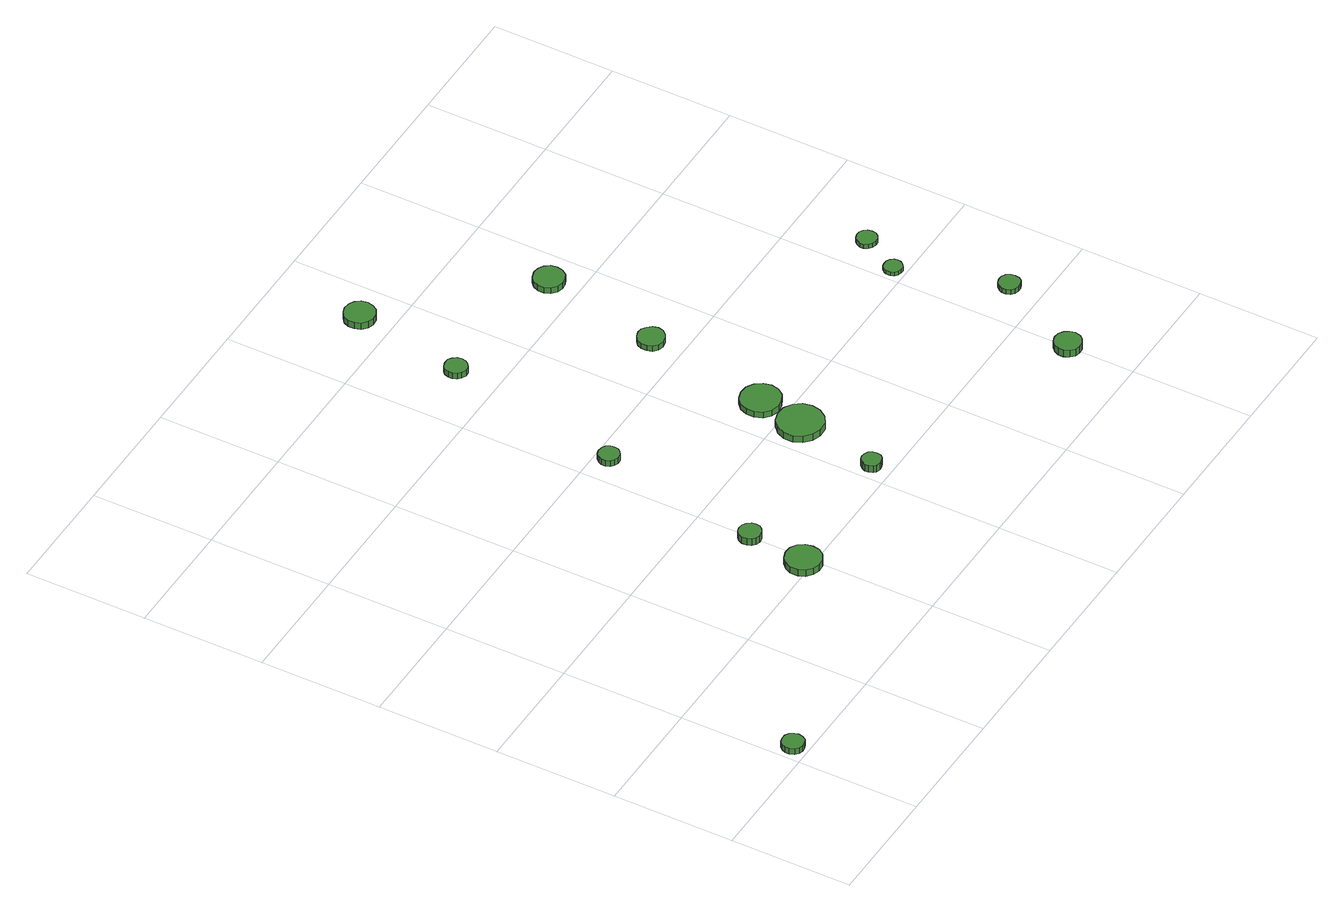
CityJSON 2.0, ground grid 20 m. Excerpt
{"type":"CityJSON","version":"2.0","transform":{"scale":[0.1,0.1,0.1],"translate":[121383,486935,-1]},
"CityObjects":{
"tree1":{"type":"SolitaryVegetationObject","attributes":{"function":"something"},"geometry":[{"type":"MultiSurface","lod":"1","boundaries":[[[0,1,2,3,4,5,6,7,8,9,10,11,12,13,14]],[[15,16,17,18,19,20,21,22,23,24,25,26,27,28,29]],[[0,29,28,1]],[[1,28,27,2]],[[2,27,26,3]],[[3,26,25,4]],[[4,25,24,5]],[[5,24,23,6]],[[6,23,22,7]],[[7,22,21,8]],[[8,21,20,9]],[[9,20,19,10]],[[10,19,18,11]],[[11,18,17,12]],[[12,17,16,13]],[[13,16,15,14]],[[14,15,29,0]]]}]},
"tree2":{"type":"SolitaryVegetationObject","attributes":{"function":"something"},"geometry":[{"type":"MultiSurface","lod":"1","boundaries":[[[30,31,32,33,34,35,36,37,38,39,40,41,42,43,44]],[[45,46,47,48,49,50,51,52,53,54,55,56,57,58,59]],[[30,59,58,31]],[[31,58,57,32]],[[32,57,56,33]],[[33,56,55,34]],[[34,55,54,35]],[[35,54,53,36]],[[36,53,52,37]],[[37,52,51,38]],[[38,51,50,39]],[[39,50,49,40]],[[40,49,48,41]],[[41,48,47,42]],[[42,47,46,43]],[[43,46,45,44]],[[44,45,59,30]]]}]},
"tree3":{"type":"SolitaryVegetationObject","attributes":{"function":"something"},"geometry":[{"type":"MultiSurface","lod":"1","boundaries":[[[60,61,62,63,64,65,66,67,68,69,70,71,72,73,74]],[[75,76,77,78,79,80,81,82,83,84,85,86,87,88,89]],[[60,89,88,61]],[[61,88,87,62]],[[62,87,86,63]],[[63,86,85,64]],[[64,85,84,65]],[[65,84,83,66]],[[66,83,82,67]],[[67,82,81,68]],[[68,81,80,69]],[[69,80,79,70]],[[70,79,78,71]],[[71,78,77,72]],[[72,77,76,73]],[[73,76,75,74]],[[74,75,89,60]]]}]},
"tree4":{"type":"SolitaryVegetationObject","attributes":{"function":"something"},"geometry":[{"type":"MultiSurface","lod":"1","boundaries":[[[90,91,92,93,94,95,96,97,98,99,100,101,102,103,104]],[[105,106,107,108,109,110,111,112,113,114,115,116,117,118,119]],[[90,119,118,91]],[[91,118,117,92]],[[92,117,116,93]],[[93,116,115,94]],[[94,115,114,95]],[[95,114,113,96]],[[96,113,112,97]],[[97,112,111,98]],[[98,111,110,99]],[[99,110,109,100]],[[100,109,108,101]],[[101,108,107,102]],[[102,107,106,103]],[[103,106,105,104]],[[104,105,119,90]]]}]},
"tree5":{"type":"SolitaryVegetationObject","attributes":{"function":"something"},"geometry":[{"type":"MultiSurface","lod":"1","boundaries":[[[120,121,122,123,124,125,126,127,128,129,130,131,132,133,134]],[[135,136,137,138,139,140,141,142,143,144,145,146,147,148,149]],[[120,149,148,121]],[[121,148,147,122]],[[122,147,146,123]],[[123,146,145,124]],[[124,145,144,125]],[[125,144,143,126]],[[126,143,142,127]],[[127,142,141,128]],[[128,141,140,129]],[[129,140,139,130]],[[130,139,138,131]],[[131,138,137,132]],[[132,137,136,133]],[[133,136,135,134]],[[134,135,149,120]]]}]},
"tree6":{"type":"SolitaryVegetationObject","attributes":{"function":"something"},"geometry":[{"type":"MultiSurface","lod":"1","boundaries":[[[150,151,152,153,154,155,156,157,158,159,160,161,162,163,164]],[[165,166,167,168,169,170,171,172,173,174,175,176,177,178,179]],[[150,179,178,151]],[[151,178,177,152]],[[152,177,176,153]],[[153,176,175,154]],[[154,175,174,155]],[[155,174,173,156]],[[156,173,172,157]],[[157,172,171,158]],[[158,171,170,159]],[[159,170,169,160]],[[160,169,168,161]],[[161,168,167,162]],[[162,167,166,163]],[[163,166,165,164]],[[164,165,179,150]]]}]},
"tree7":{"type":"SolitaryVegetationObject","attributes":{"function":"something"},"geometry":[{"type":"MultiSurface","lod":"1","boundaries":[[[180,181,182,183,184,185,186,187,188,189,190,191,192,193,194]],[[195,196,197,198,199,200,201,202,203,204,205,206,207,208,209]],[[180,209,208,181]],[[181,208,207,182]],[[182,207,206,183]],[[183,206,205,184]],[[184,205,204,185]],[[185,204,203,186]],[[186,203,202,187]],[[187,202,201,188]],[[188,201,200,189]],[[189,200,199,190]],[[190,199,198,191]],[[191,198,197,192]],[[192,197,196,193]],[[193,196,195,194]],[[194,195,209,180]]]}]},
"tree8":{"type":"SolitaryVegetationObject","attributes":{"function":"something"},"geometry":[{"type":"MultiSurface","lod":"1","boundaries":[[[210,211,212,213,214,215,216,217,218,219,220,221,222,223,224]],[[225,226,227,228,229,230,231,232,233,234,235,236,237,238,239]],[[210,239,238,211]],[[211,238,237,212]],[[212,237,236,213]],[[213,236,235,214]],[[214,235,234,215]],[[215,234,233,216]],[[216,233,232,217]],[[217,232,231,218]],[[218,231,230,219]],[[219,230,229,220]],[[220,229,228,221]],[[221,228,227,222]],[[222,227,226,223]],[[223,226,225,224]],[[224,225,239,210]]]}]},
"tree9":{"type":"SolitaryVegetationObject","attributes":{"function":"something"},"geometry":[{"type":"MultiSurface","lod":"1","boundaries":[[[240,241,242,243,244,245,246,247,248,249,250,251,252,253,254]],[[255,256,257,258,259,260,261,262,263,264,265,266,267,268,269]],[[240,269,268,241]],[[241,268,267,242]],[[242,267,266,243]],[[243,266,265,244]],[[244,265,264,245]],[[245,264,263,246]],[[246,263,262,247]],[[247,262,261,248]],[[248,261,260,249]],[[249,260,259,250]],[[250,259,258,251]],[[251,258,257,252]],[[252,257,256,253]],[[253,256,255,254]],[[254,255,269,240]]]}]},
"tree10":{"type":"SolitaryVegetationObject","attributes":{"function":"something"},"geometry":[{"type":"MultiSurface","lod":"1","boundaries":[[[270,271,272,273,274,275,276,277,278,279,280,281,282,283,284]],[[285,286,287,288,289,290,291,292,293,294,295,296,297,298,299]],[[270,299,298,271]],[[271,298,297,272]],[[272,297,296,273]],[[273,296,295,274]],[[274,295,294,275]],[[275,294,293,276]],[[276,293,292,277]],[[277,292,291,278]],[[278,291,290,279]],[[279,290,289,280]],[[280,289,288,281]],[[281,288,287,282]],[[282,287,286,283]],[[283,286,285,284]],[[284,285,299,270]]]}]},
"tree11":{"type":"SolitaryVegetationObject","attributes":{"function":"something"},"geometry":[{"type":"MultiSurface","lod":"1","boundaries":[[[300,301,302,303,304,305,306,307,308,309,310,311,312,313,314]],[[315,316,317,318,319,320,321,322,323,324,325,326,327,328,329]],[[300,329,328,301]],[[301,328,327,302]],[[302,327,326,303]],[[303,326,325,304]],[[304,325,324,305]],[[305,324,323,306]],[[306,323,322,307]],[[307,322,321,308]],[[308,321,320,309]],[[309,320,319,310]],[[310,319,318,311]],[[311,318,317,312]],[[312,317,316,313]],[[313,316,315,314]],[[314,315,329,300]]]}]},
"tree12":{"type":"SolitaryVegetationObject","attributes":{"function":"something"},"geometry":[{"type":"MultiSurface","lod":"1","boundaries":[[[330,331,332,333,334,335,336,337,338,339,340,341,342,343,344]],[[345,346,347,348,349,350,351,352,353,354,355,356,357,358,359]],[[330,359,358,331]],[[331,358,357,332]],[[332,357,356,333]],[[333,356,355,334]],[[334,355,354,335]],[[335,354,353,336]],[[336,353,352,337]],[[337,352,351,338]],[[338,351,350,339]],[[339,350,349,340]],[[340,349,348,341]],[[341,348,347,342]],[[342,347,346,343]],[[343,346,345,344]],[[344,345,359,330]]]}]},
"tree13":{"type":"SolitaryVegetationObject","attributes":{"function":"something"},"geometry":[{"type":"MultiSurface","lod":"1","boundaries":[[[360,361,362,363,364,365,366,367,368,369,370,371,372,373,374]],[[375,376,377,378,379,380,381,382,383,384,385,386,387,388,389]],[[360,389,388,361]],[[361,388,387,362]],[[362,387,386,363]],[[363,386,385,364]],[[364,385,384,365]],[[365,384,383,366]],[[366,383,382,367]],[[367,382,381,368]],[[368,381,380,369]],[[369,380,379,370]],[[370,379,378,371]],[[371,378,377,372]],[[372,377,376,373]],[[373,376,375,374]],[[374,375,389,360]]]}]},
"tree14":{"type":"SolitaryVegetationObject","attributes":{"function":"something"},"geometry":[{"type":"MultiSurface","lod":"1","boundaries":[[[390,391,392,393,394,395,396,397,398,399,400,401,402,403,404]],[[405,406,407,408,409,410,411,412,413,414,415,416,417,418,419]],[[390,419,418,391]],[[391,418,417,392]],[[392,417,416,393]],[[393,416,415,394]],[[394,415,414,395]],[[395,414,413,396]],[[396,413,412,397]],[[397,412,411,398]],[[398,411,410,399]],[[399,410,409,400]],[[400,409,408,401]],[[401,408,407,402]],[[402,407,406,403]],[[403,406,405,404]],[[404,405,419,390]]]}]},
"tree15":{"type":"SolitaryVegetationObject","attributes":{"function":"something"},"geometry":[{"type":"MultiSurface","lod":"1","boundaries":[[[420,421,422,423,424,425,426,427,428,429,430,431,432,433,434]],[[435,436,437,438,439,440,441,442,443,444,445,446,447,448,449]],[[420,449,448,421]],[[421,448,447,422]],[[422,447,446,423]],[[423,446,445,424]],[[424,445,444,425]],[[425,444,443,426]],[[426,443,442,427]],[[427,442,441,428]],[[428,441,440,429]],[[429,440,439,430]],[[430,439,438,431]],[[431,438,437,432]],[[432,437,436,433]],[[433,436,435,434]],[[434,435,449,420]]]}]}
},
"vertices":[
[45,25,17],[43,32,17],[39,38,17],[33,42,17],[25,42,17],[18,40,17],[13,35,17],[10,28,17],[10,21,17],[13,14,17],[18,9,17],[25,7,17],[33,8,17],[39,11,17],[43,17,17],[43,17,6],[39,11,6],[33,8,6],[25,7,6],[18,9,6],[13,14,6],[10,21,6],[10,28,6],[13,35,6],[18,40,6],[25,42,6],[33,42,6],[39,38,6],[43,32,6],[45,25,6],
[409,208,27],[407,220,27],[400,230,27],[389,236,27],[377,237,27],[366,233,27],[357,225,27],[352,214,27],[352,202,27],[357,191,27],[366,183,27],[377,179,27],[389,180,27],[400,186,27],[407,196,27],[407,196,15],[400,186,15],[389,180,15],[377,179,15],[366,183,15],[357,191,15],[352,202,15],[352,214,15],[357,225,15],[366,233,15],[377,237,15],[389,236,15],[400,230,15],[407,220,15],[409,208,15],
[414,308,23],[413,315,23],[408,321,23],[402,325,23],[394,326,23],[387,324,23],[382,319,23],[379,312,23],[379,304,23],[382,297,23],[387,292,23],[394,290,23],[402,291,23],[408,295,23],[413,301,23],[413,301,10],[408,295,10],[402,291,10],[394,290,10],[387,292,10],[382,297,10],[379,304,10],[379,312,10],[382,319,10],[387,324,10],[394,326,10],[402,325,10],[408,321,10],[413,315,10],[414,308,10],
[465,578,17],[464,585,17],[460,591,17],[454,594,17],[447,595,17],[440,593,17],[435,588,17],[432,582,17],[432,575,17],[435,568,17],[440,564,17],[447,561,17],[454,562,17],[460,566,17],[464,571,17],[464,571,6],[460,566,6],[454,562,6],[447,561,6],[440,564,6],[435,568,6],[432,575,6],[432,582,6],[435,588,6],[440,593,6],[447,595,6],[454,594,6],[460,591,6],[464,585,6],[465,578,6],
[640,231,23],[639,237,23],[635,243,23],[629,246,23],[623,247,23],[616,245,23],[612,240,23],[609,234,23],[609,228,23],[612,221,23],[616,217,23],[623,215,23],[629,216,23],[635,219,23],[639,224,23],[639,224,10],[635,219,10],[629,216,10],[623,215,10],[616,217,10],[612,221,10],[609,228,10],[609,234,10],[612,240,10],[616,245,10],[623,247,10],[629,246,10],[635,243,10],[639,237,10],[640,231,10],
[688,368,19],[685,383,19],[676,395,19],[663,403,19],[647,404,19],[633,400,19],[621,389,19],[615,375,19],[615,360,19],[621,346,19],[633,336,19],[647,331,19],[663,332,19],[676,340,19],[685,353,19],[685,353,7],[676,340,7],[663,332,7],[647,331,7],[633,336,7],[621,346,7],[615,360,7],[615,375,7],[621,389,7],[633,400,7],[647,404,7],[663,403,7],[676,395,7],[685,383,7],[688,368,7],
[524,871,17],[523,879,17],[518,885,17],[512,889,17],[504,889,17],[497,887,17],[492,882,17],[489,875,17],[489,868,17],[492,861,17],[497,856,17],[504,853,17],[512,854,17],[518,858,17],[523,864,17],[523,864,6],[518,858,6],[512,854,6],[504,853,6],[497,856,6],[492,861,6],[489,868,6],[489,875,6],[492,882,6],[497,887,6],[504,889,6],[512,889,6],[518,885,6],[523,879,6],[524,871,6],
[700,444,17],[697,457,17],[689,468,17],[677,475,17],[664,476,17],[651,472,17],[641,463,17],[636,451,17],[636,438,17],[641,425,17],[651,416,17],[664,412,17],[677,414,17],[689,420,17],[697,431,17],[697,431,6],[689,420,6],[677,414,6],[664,412,6],[651,416,6],[641,425,6],[636,438,6],[636,451,6],[641,463,6],[651,472,6],[664,476,6],[677,475,6],[689,468,6],[697,457,6],[700,444,6],
[563,1054,18],[561,1064,18],[555,1072,18],[546,1077,18],[535,1078,18],[526,1075,18],[518,1068,18],[514,1059,18],[514,1049,18],[518,1039,18],[526,1032,18],[535,1029,18],[546,1030,18],[555,1035,18],[561,1044,18],[561,1044,6],[555,1035,6],[546,1030,6],[535,1029,6],[526,1032,6],[518,1039,6],[514,1049,6],[514,1059,6],[518,1068,6],[526,1075,6],[535,1078,6],[546,1077,6],[555,1072,6],[561,1064,6],[563,1054,6],
[729,653,16],[727,662,16],[721,669,16],[714,674,16],[705,675,16],[696,672,16],[689,666,16],[686,658,16],[686,649,16],[689,640,16],[696,634,16],[705,632,16],[714,633,16],[721,637,16],[727,644,16],[727,644,6],[721,637,6],[714,633,6],[705,632,6],[696,634,6],[689,640,6],[686,649,6],[686,658,6],[689,666,6],[696,672,6],[705,675,6],[714,674,6],[721,669,6],[727,662,6],[729,653,6],
[771,850,17],[769,860,17],[763,868,17],[754,873,17],[744,874,17],[734,871,17],[726,864,17],[722,855,17],[722,845,17],[726,835,17],[734,828,17],[744,825,17],[754,826,17],[763,831,17],[769,840,17],[769,840,6],[763,831,6],[754,826,6],[744,825,6],[734,828,6],[726,835,6],[722,845,6],[722,855,6],[726,864,6],[734,871,6],[744,874,6],[754,873,6],[763,868,6],[769,860,6],[771,850,6],
[1018,108,23],[1016,117,23],[1011,124,23],[1003,129,23],[994,130,23],[985,127,23],[979,121,23],[975,113,23],[975,104,23],[979,95,23],[985,89,23],[994,87,23],[1003,88,23],[1011,92,23],[1016,99,23],[1016,99,10],[1011,92,10],[1003,88,10],[994,87,10],[985,89,10],[979,95,10],[975,104,10],[975,113,10],[979,121,10],[985,127,10],[994,130,10],[1003,129,10],[1011,124,10],[1016,117,10],[1018,108,10],
[1037,421,14],[1036,427,14],[1032,432,14],[1027,435,14],[1021,435,14],[1015,434,14],[1010,429,14],[1008,424,14],[1008,418,14],[1010,412,14],[1015,408,14],[1021,406,14],[1027,406,14],[1032,410,14],[1036,415,14],[1036,415,7],[1032,410,7],[1027,406,7],[1021,406,7],[1015,408,7],[1010,412,7],[1008,418,7],[1008,424,7],[1010,429,7],[1015,434,7],[1021,435,7],[1027,435,7],[1032,432,7],[1036,427,7],[1037,421,7],
[1091,252,16],[1090,259,16],[1086,265,16],[1079,269,16],[1072,269,16],[1065,267,16],[1060,262,16],[1057,256,16],[1057,249,16],[1060,242,16],[1065,237,16],[1072,235,16],[1079,236,16],[1086,239,16],[1090,245,16],[1090,245,7],[1086,239,7],[1079,236,7],[1072,235,7],[1065,237,7],[1060,242,7],[1057,249,7],[1057,256,7],[1060,262,7],[1065,267,7],[1072,269,7],[1079,269,7],[1086,265,7],[1090,259,7],[1091,252,7],
[1074,486,14],[1073,493,14],[1069,498,14],[1063,502,14],[1056,502,14],[1050,500,14],[1045,496,14],[1042,489,14],[1042,483,14],[1045,476,14],[1050,472,14],[1056,470,14],[1063,470,14],[1069,474,14],[1073,479,14],[1073,479,6],[1069,474,6],[1063,470,6],[1056,470,6],[1050,472,6],[1045,476,6],[1042,483,6],[1042,489,6],[1045,496,6],[1050,500,6],[1056,502,6],[1063,502,6],[1069,498,6],[1073,493,6],[1074,486,6]
]}
